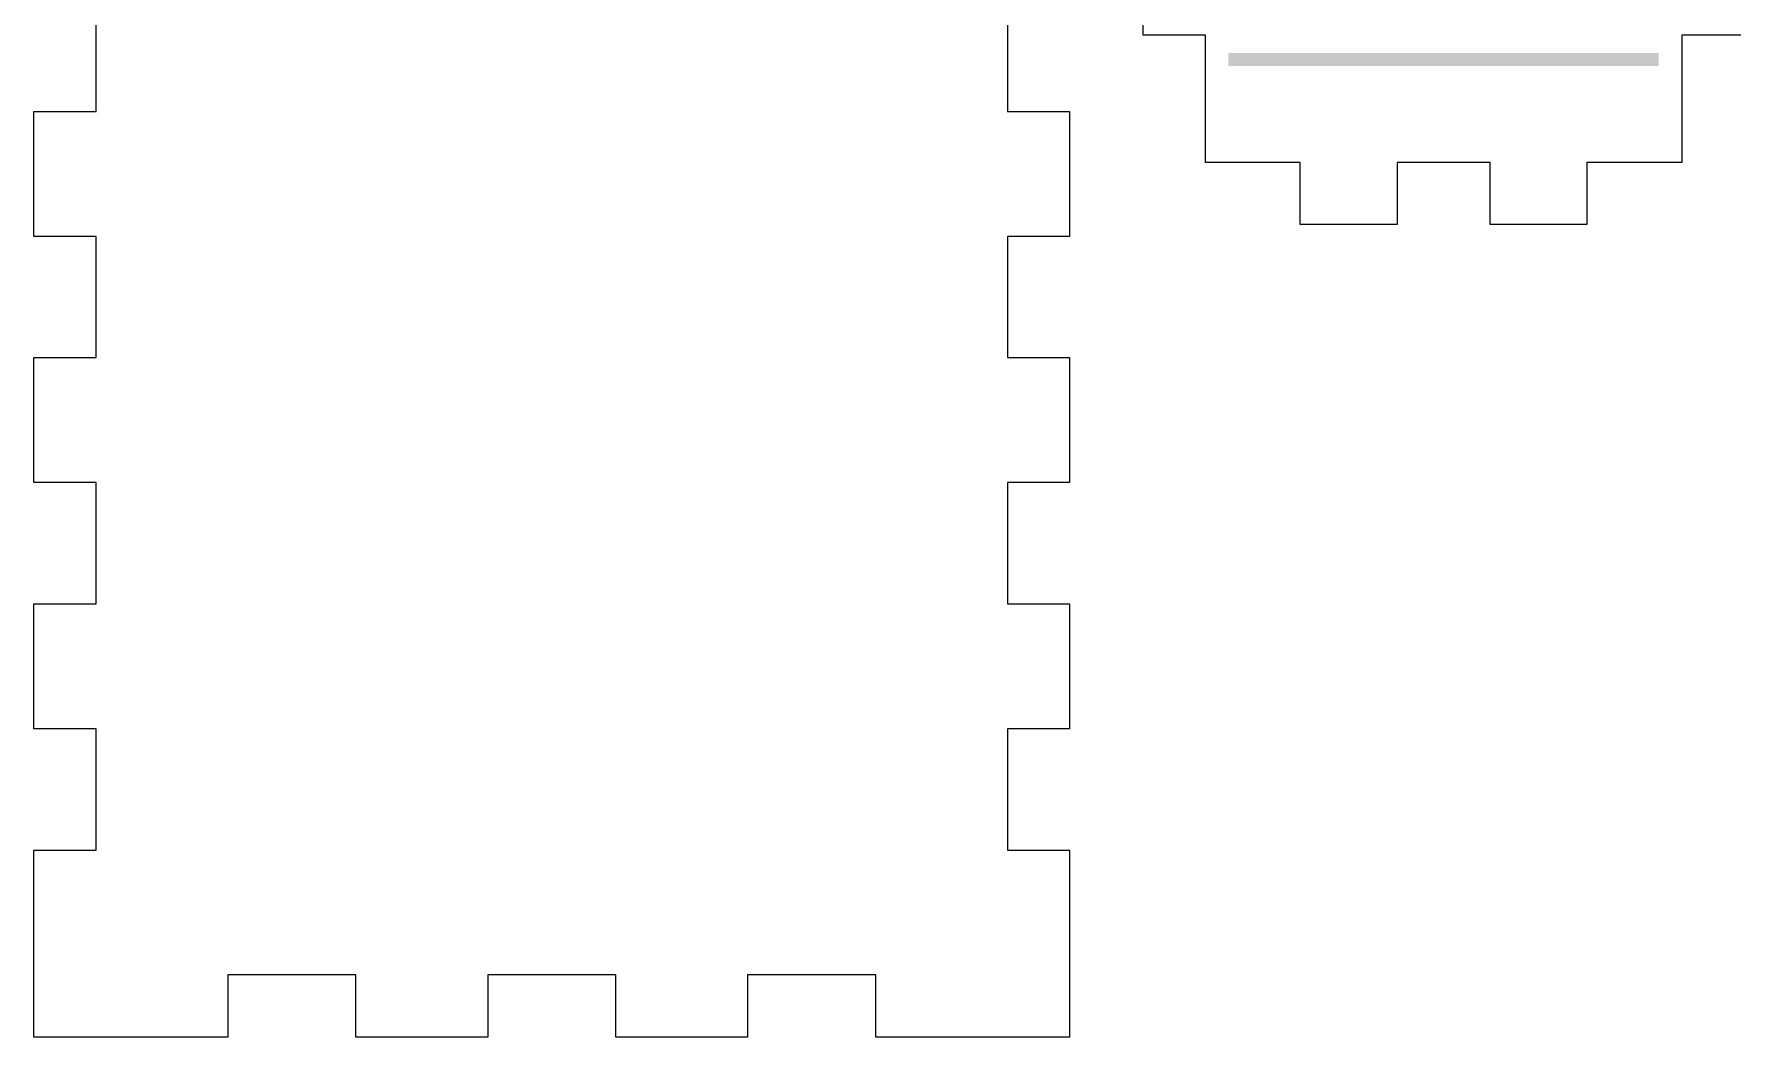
# Model space of a CAD drawing. Header units: millimetres. Extents: x 6 to 441, y 6 to 299.
# Drawn here: x 59 to 135.5, y 96.4 to 141.6 of the extents above; entities that cross this region are included whole.
import ezdxf

# ---------------------------------------------------------------- set-up
doc = ezdxf.new("R2010")
doc.units = ezdxf.units.MM
doc.layers.add('CUT', color=1, linetype='Continuous')
doc.layers.add('RASTER', color=7, linetype='Continuous')

msp = doc.modelspace()

# ---------------------------------------------------------------- hatches: boundary and pattern name
at = {"layer": 'RASTER'}
msp.add_hatch(color=7, dxfattribs=at).paths.add_polyline_path([(112.8, 140.7), (132.2, 140.7), (132.2, 140.1), (112.8, 140.1)])

# ---------------------------------------------------------------- linework, layer by layer
at = {"layer": 'CUT'}
msp.add_lwpolyline([(111.76, 153.04), (133.24, 153.04), (133.24, 147.307), (136.04, 147.307), (136.04, 141.493), (133.24, 141.493), (133.24, 135.76), (128.96, 135.76), (128.96, 132.96), (124.6, 132.96), (124.6, 135.76), (120.4, 135.76), (120.4, 132.96), (116.04, 132.96), (116.04, 135.76), (111.76, 135.76), (111.76, 141.493), (108.96, 141.493), (108.96, 147.307), (111.76, 147.307)], close=True, dxfattribs=at)
msp.add_lwpolyline([(102.841, 143.523), (102.841, 138.058), (105.641, 138.058), (105.641, 132.432), (102.841, 132.432), (102.841, 126.967), (105.641, 126.967), (105.641, 121.341), (102.841, 121.341), (102.841, 115.876), (105.641, 115.876), (105.641, 110.25), (102.841, 110.25), (102.841, 104.785), (105.641, 104.785), (105.641, 99.199), (105.641, 96.359), (102.801, 96.359), (96.904, 96.359), (96.904, 99.159), (91.126, 99.159), (91.126, 96.359), (85.189, 96.359), (85.189, 99.159), (79.412, 99.159), (79.412, 96.359), (73.475, 96.359), (73.475, 99.159), (67.697, 99.159), (67.697, 96.359), (61.8, 96.359), (58.96, 96.359), (58.96, 99.199), (58.96, 104.785), (61.76, 104.785), (61.76, 110.25), (58.96, 110.25), (58.96, 115.876), (61.76, 115.876), (61.76, 121.341), (58.96, 121.341), (58.96, 126.967), (61.76, 126.967), (61.76, 132.432), (58.96, 132.432), (58.96, 138.058), (61.76, 138.058), (61.76, 143.523)], dxfattribs=at)

doc.saveas('drawing.dxf')
